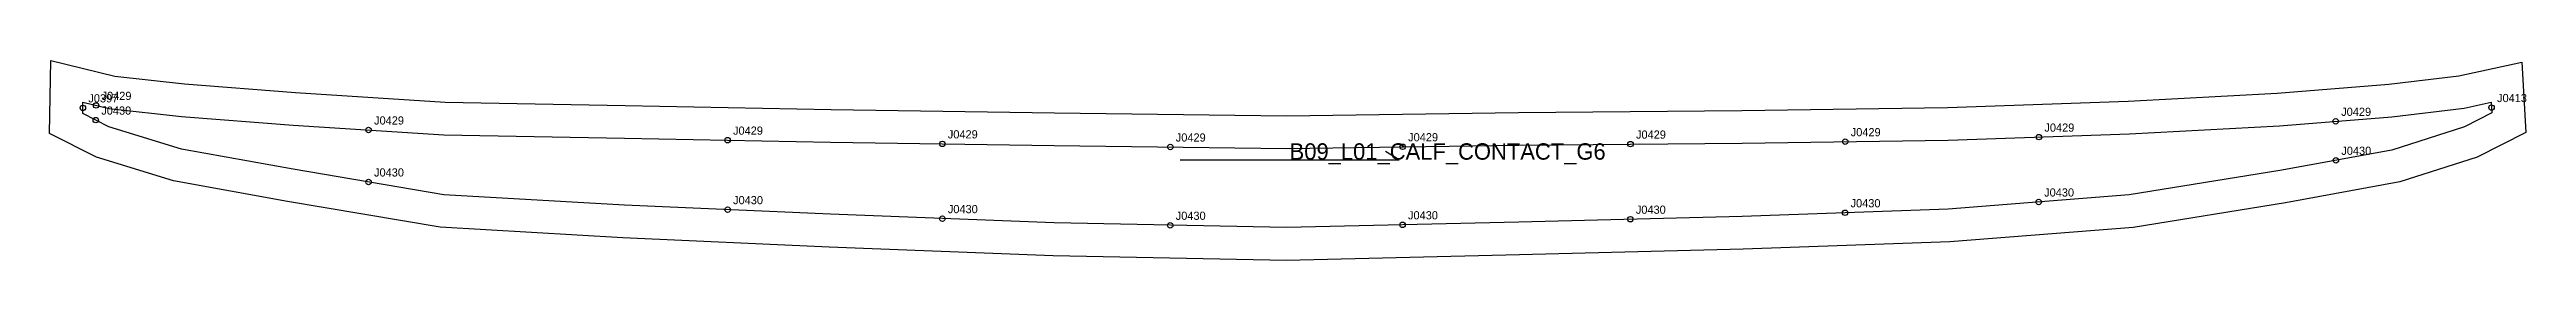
# Model space of a CAD drawing. Header units: millimetres. Extents: x -12 to 893, y -58 to 15.
import ezdxf

# ---------------------------------------------------------------- set-up
doc = ezdxf.new("R2010")
doc.units = ezdxf.units.MM
for name, color, linetype in [('CUT', 1, 'Continuous'), ('GRAIN', 3, 'Continuous'), ('LABEL', 7, 'Continuous'), ('NOTCH', 2, 'Continuous'), ('SEW', 5, 'Continuous')]:
    doc.layers.add(name, color=color, linetype=linetype)

msp = doc.modelspace()

# ---------------------------------------------------------------- linework, layer by layer
at = {"layer": 'CUT'}
msp.add_lwpolyline([(-11.71, 15.24), (11.66, 9.49), (37.07, 6.72), (77.72, 3.58), (132.41, -0.01), (198.13, -1.22), (273.42, -2.62), (355.08, -3.94), (439.81, -4.95), (524.59, -3.72), (606.23, -3.02), (681.39, -1.97), (747.39, 0.34), (801.9, 3.27), (842.62, 6.61), (868.22, 9.7), (891.34, 14.71), (892.72, -11.05), (874.92, -20.2), (846.74, -29.21), (804.87, -36.89), (749.23, -45.91), (682.3, -51.2), (606.69, -53.86), (524.98, -55.92), (439.81, -57.99), (354.55, -56.27), (272.72, -53.1), (197.32, -49.7), (130.54, -45.85), (74.78, -36.41), (33.09, -28.88), (4.96, -20.14), (-12.22, -11.49), (-11.71, 15.24)], close=True, dxfattribs=at)
at = {"layer": 'GRAIN'}
for p, q in [((480.97, -21.07), (475.97, -18.07)), ((400.97, -21.07), (480.97, -21.07))]:
    msp.add_line(p, q, dxfattribs=at)
at = {"layer": 'NOTCH'}
for centre in [(-0.04, -2.08), (4.69, -6.57), (4.79, -1.18), (823.27, -7.02), (880.22, -1.97), (104.38, -10.2), (235.56, -13.92), (314.06, -15.28), (397.37, -16.44), (482.28, -16.34), (565.55, -15.37), (644.03, -14.49), (714.8, -12.81), (823.32, -21.31), (104.37, -29.25), (714.71, -36.6), (235.58, -39.41), (314.07, -42.69), (397.35, -45.13), (482.23, -44.96), (565.5, -42.9), (643.97, -40.54)]:
    msp.add_circle(centre, 1, dxfattribs=at)
at = {"layer": 'SEW'}
msp.add_lwpolyline([(0, 0), (9.57, -2.36), (35.96, -5.23), (76.86, -8.39), (131.91, -12.01), (197.91, -13.21), (273.21, -14.62), (354.92, -15.93), (439.83, -16.95), (524.73, -15.72), (606.37, -15.02), (681.68, -13.97), (747.92, -11.65), (802.71, -8.7), (843.83, -5.34), (870.22, -2.14), (880.11, 0), (880.32, -3.93), (870.32, -9.07), (843.82, -17.54), (802.83, -25.07), (747.8, -33.98), (681.61, -39.21), (606.32, -41.87), (524.68, -43.93), (439.79, -45.99), (354.91, -44.28), (273.23, -41.11), (197.94, -37.71), (131.89, -33.91), (76.85, -24.59), (35.95, -17.21), (9.47, -8.98), (-0.08, -4.17)], close=True, dxfattribs=at)

# ---------------------------------------------------------------- texts
at = {"layer": 'LABEL'}
for s, height, p in [('J0397', 3, (1.96, -0.08)), ('J0429', 3, (6.79, 0.82)), ('J0413', 3, (882.22, 0.03)), ('J0430', 3, (6.69, -4.57)), ('J0429', 3, (106.38, -8.2)), ('J0429', 3, (237.56, -11.92)), ('J0429', 3, (716.8, -10.81)), ('J0429', 3, (825.27, -5.02)), ('J0429', 3, (316.06, -13.28)), ('J0429', 3, (399.37, -14.44)), ('B09_L01_CALF_CONTACT_G6', 6, (440.97, -21.07)), ('J0429', 3, (484.28, -14.34)), ('J0429', 3, (567.55, -13.37)), ('J0429', 3, (646.03, -12.49)), ('J0430', 3, (825.32, -19.31)), ('J0430', 3, (106.37, -27.25)), ('J0430', 3, (237.58, -37.41)), ('J0430', 3, (645.97, -38.54)), ('J0430', 3, (716.71, -34.6)), ('J0430', 3, (316.07, -40.69)), ('J0430', 3, (399.35, -43.13)), ('J0430', 3, (484.23, -42.96)), ('J0430', 3, (567.5, -40.9))]:
    msp.add_text(s, height=height, dxfattribs=at).set_placement(p)

doc.saveas('drawing.dxf')
